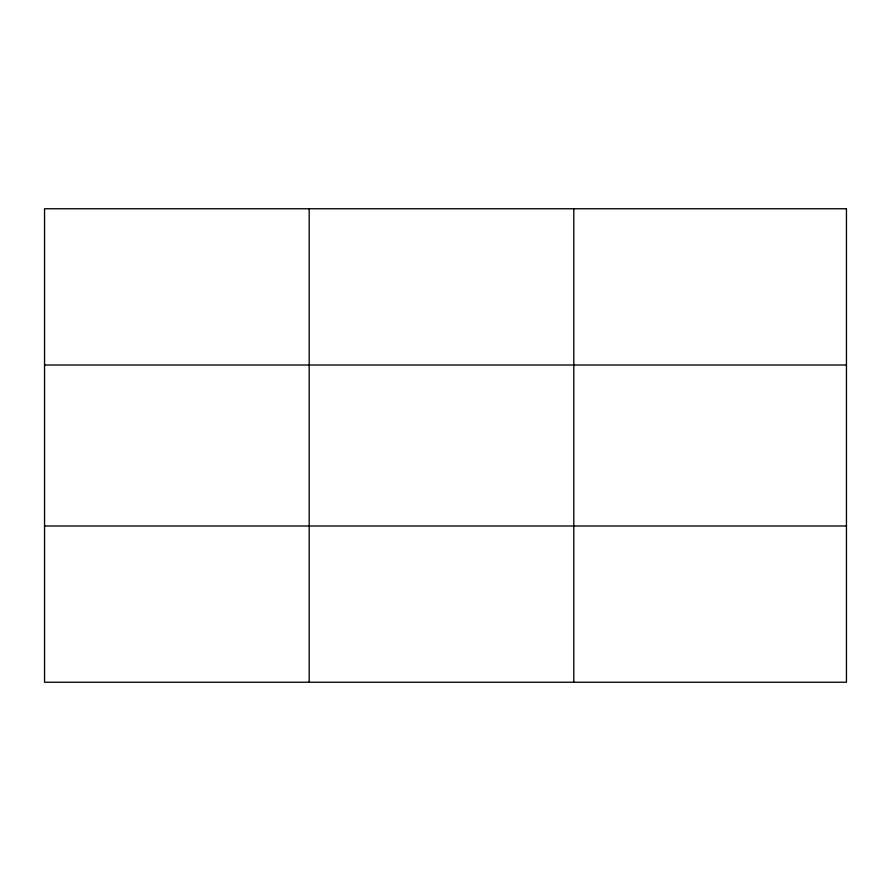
<?xml version="1.0" encoding="UTF-8"?>
<svg xmlns="http://www.w3.org/2000/svg" width="891" height="891" viewBox="0 0 891 891"><rect width="100%" height="100%" fill="white"/><g stroke="black" fill="none" stroke-linecap="round" stroke-linejoin="round"><path stroke-width="1.34" d="M44.55 365.009L846.45 365.009M44.55 525.991L846.45 525.991M573.804 208.761L573.804 682.239M309.177 208.761L309.177 682.239M846.45 208.761L846.45 682.239L44.55 682.239L44.55 208.761L846.45 208.761"/></g></svg>
